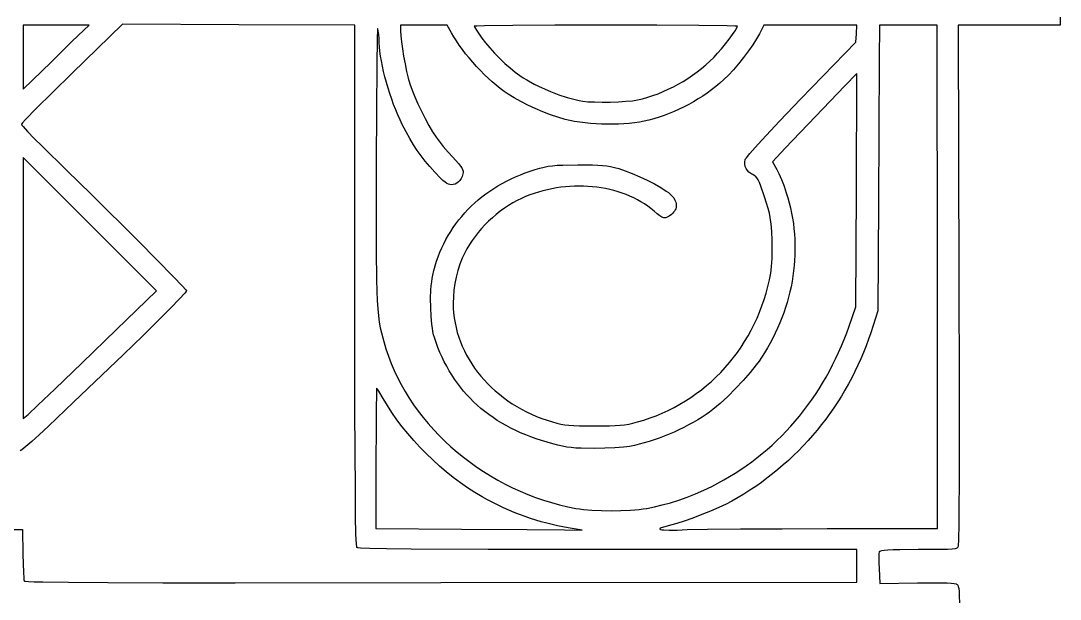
# Model space of a CAD drawing. Extents: x 0 to 2298, y -1902 to 396.
# Drawn here: x 984 to 2298, y -1146 to -415 of the extents above; entities that cross this region are included whole.
import ezdxf

# ---------------------------------------------------------------- set-up
doc = ezdxf.new("R2010")
doc.units = 0

msp = doc.modelspace()

# ---------------------------------------------------------------- linework, layer by layer
at = {"layer": 'Layer 1'}
for p, q in [((1028.49668, -420.29204), (987.01338, -420.29204)), ((987.01338, -420.29204), (987.01338, -460.66624)), ((1070.20188, -420.29204), (1028.49668, -420.29204)), ((1112.34417, -419.18246), (1048.67727, -481.07466)), ((1063.5468, -426.50345), (1070.20188, -420.29204)), ((1259.42117, -419.847968), (1112.34417, -419.18246)), ((1406.27617, -420.29164), (1259.42117, -419.847968)), ((1406.27617, -749.27464), (1406.27617, -420.29164)), ((1493.457136, -420.293106), (1463.952936, -420.293106)), ((1463.952936, -420.293106), (1463.952936, -427.613696)), ((1522.961336, -420.293106), (1493.457136, -420.293106)), ((1528.285396, -429.832056), (1522.961336, -420.293106)), ((1658.950238, -420.406414), (1606.04235, -420.707973)), ((1723.5045, -420.29203), (1658.950238, -420.406414)), ((1788.152377, -420.406415), (1723.5045, -420.29203)), ((1841.049863, -420.707974), (1788.152377, -420.406415)), ((1923.153656, -420.2931), (1917.829596, -431.1631)), ((1982.162056, -420.2931), (1923.153656, -420.2931)), ((2040.948556, -420.2931), (1982.162056, -420.2931)), ((2040.283048, -431.1631), (2040.948556, -420.2931)), ((2069.565364, -420.29135), (2069.343528, -464.21485)), ((2105.946464, -420.29135), (2069.565364, -420.29135)), ((2142.549364, -420.29135), (2105.946464, -420.29135)), ((2142.7712, -738.62635), (2142.549364, -420.29135)), ((2233.724776, -420.292154), (2169.170476, -420.292154)), ((2169.170476, -420.292154), (2170.05782, -747.056154)), ((2298.057176, -420.292154), (2233.724776, -420.292154)), ((2298.057176, -410.309534), (2298.057176, -420.292154)), ((1048.545143, -440.950627), (1063.54678, -426.50354)), ((1063.54678, -426.50354), (1063.5468, -426.50345)), ((1434.782762, -427.18119), (1434.459106, -436.399943)), ((1434.948001, -425.065679), (1434.782762, -427.18119)), ((1435.031048, -424.669633), (1434.948001, -425.065679)), ((1435.114216, -424.729296), (1435.031048, -424.669633)), ((1435.800519, -427.876596), (1435.114216, -424.729296)), ((1436.445229, -432.271728), (1435.800519, -427.876596)), ((1436.923562, -437.33237), (1436.445229, -432.271728)), ((1463.952936, -427.613696), (1464.240196, -433.722408)), ((1531.256729, -434.976367), (1528.285396, -429.832056)), ((1560.527831, -421.374783), (1557.1275, -421.62305)), ((1557.1275, -421.62305), (1557.903926, -423.293751)), ((1557.903926, -423.293751), (1560.011368, -426.669811)), ((1560.011368, -426.669811), (1566.88828, -436.70785)), ((1570.271288, -421.134315), (1560.527831, -421.374783)), ((1606.04235, -420.707973), (1570.271288, -421.134315)), ((1876.768917, -421.134317), (1841.049863, -420.707974)), ((1886.49027, -421.374784), (1876.768917, -421.134317)), ((1879.649313, -437.872537), (1883.739849, -432.284181)), ((1883.739849, -432.284181), (1886.980302, -427.480914)), ((1889.8815, -421.62305), (1886.49027, -421.374784)), ((1886.980302, -427.480914), (1889.113306, -423.811087)), ((1889.113306, -423.811087), (1889.68409, -422.510073)), ((1889.68409, -422.510073), (1889.8815, -421.62305)), ((1917.829596, -431.1631), (1914.202231, -437.627118)), ((2039.61754, -441.8112), (2040.283048, -431.1631)), ((1022.06348, -466.87774), (1048.545143, -440.950627)), ((1434.459106, -436.399943), (1433.866388, -472.340796)), ((1437.110736, -442.476196), (1436.923562, -437.33237)), ((1437.378606, -447.690222), (1437.110736, -442.476196)), ((1464.240196, -433.722408), (1465.044784, -441.419504)), ((1465.044784, -441.419504), (1466.280911, -450.234449)), ((1534.576087, -440.237985), (1531.256729, -434.976367)), ((1538.211952, -445.583442), (1534.576087, -440.237985)), ((1542.132802, -450.979265), (1538.211952, -445.583442)), ((1566.88828, -436.70785), (1571.522141, -442.714324)), ((1571.522141, -442.714324), (1576.964493, -449.113341)), ((1869.947442, -450.011117), (1874.966056, -443.897633)), ((1874.966056, -443.897633), (1879.649313, -437.872537)), ((1909.483019, -444.982803), (1903.931924, -452.894806)), ((1914.202231, -437.627118), (1909.483019, -444.982803)), ((1970.18284, -513.4642), (2039.61754, -441.8112)), ((1437.922687, -453.31466), (1437.378606, -447.690222)), ((1438.728032, -459.297191), (1437.922687, -453.31466)), ((1439.779692, -465.585499), (1438.728032, -459.297191)), ((1466.280911, -450.234449), (1467.862789, -459.696708)), ((1467.862789, -459.696708), (1469.704628, -469.335748)), ((1546.307117, -456.391986), (1542.132802, -450.979265)), ((1550.703376, -461.788135), (1546.307117, -456.391986)), ((1576.964493, -449.113341), (1583.004763, -455.694331)), ((1583.004763, -455.694331), (1589.43238, -462.246725)), ((1859.9336, -461.10985), (1864.850836, -455.86464)), ((1864.850836, -455.86464), (1869.947442, -450.011117)), ((1903.931924, -452.894806), (1897.808909, -461.027775)), ((987.01338, -460.66624), (987.01338, -501.04044)), ((987.01338, -501.04044), (1022.06348, -466.87774)), ((1433.866388, -472.340796), (1433.398454, -526.957399)), ((1441.062721, -472.127266), (1439.779692, -465.585499)), ((1442.56217, -478.870175), (1441.062721, -472.127266)), ((1469.704628, -469.335748), (1471.720642, -478.681032)), ((1555.29006, -467.134239), (1550.703376, -461.788135)), ((1560.035646, -472.396831), (1555.29006, -467.134239)), ((1564.908615, -477.542439), (1560.035646, -472.396831)), ((1589.43238, -462.246725), (1596.036772, -468.559954)), ((1596.036772, -468.559954), (1602.607368, -474.423447)), ((1844.604337, -475.074789), (1849.946217, -470.568205)), ((1849.946217, -470.568205), (1855.062579, -465.909543)), ((1855.062579, -465.909543), (1859.9336, -461.10985)), ((1891.373935, -469.04636), (1884.886966, -476.615209)), ((1897.808909, -461.027775), (1891.373935, -469.04636)), ((2069.343528, -464.21485), (2068.234348, -644.56785)), ((1048.67727, -481.07466), (1023.814312, -505.355282)), ((1444.263091, -485.761907), (1442.56217, -478.870175)), ((1446.150536, -492.750146), (1444.263091, -485.761907)), ((1471.720642, -478.681032), (1473.825041, -487.262026)), ((1569.877447, -482.537593), (1564.908615, -477.542439)), ((1574.91062, -487.348823), (1569.877447, -482.537593)), ((1602.607368, -474.423447), (1608.933594, -479.626636)), ((1608.933594, -479.626636), (1614.80488, -483.95895)), ((1614.80488, -483.95895), (1619.077227, -486.762276)), ((1827.423809, -487.571582), (1833.323311, -483.587526)), ((1833.323311, -483.587526), (1839.056761, -479.418245)), ((1839.056761, -479.418245), (1844.604337, -475.074789)), ((1878.607966, -483.398973), (1872.796896, -489.0623)), ((1884.886966, -476.615209), (1878.607966, -483.398973)), ((2040.72735, -481.29695), (2025.86435, -496.82545)), ((2040.283678, -628.81795), (2040.72735, -481.29695)), ((1448.209558, -499.782574), (1446.150536, -492.750146)), ((1473.825041, -487.262026), (1475.932036, -494.608196)), ((1475.932036, -494.608196), (1478.598834, -502.300965)), ((1579.976615, -491.942659), (1574.91062, -487.348823)), ((1585.04391, -496.285631), (1579.976615, -491.942659)), ((1590.080986, -500.344267), (1585.04391, -496.285631)), ((1619.077227, -486.762276), (1623.559169, -489.508737)), ((1623.559169, -489.508737), (1633.054355, -494.79077)), ((1633.054355, -494.79077), (1643.095466, -499.724459)), ((1802.561724, -501.434597), (1808.927212, -498.301922)), ((1808.927212, -498.301922), (1815.205938, -494.939829)), ((1815.205938, -494.939829), (1821.378077, -491.359366)), ((1821.378077, -491.359366), (1827.423809, -487.571582)), ((1862.511858, -497.90629), (1857.153243, -502.092366)), ((1867.728792, -493.561635), (1862.511858, -497.90629)), ((1872.796896, -489.0623), (1867.728792, -493.561635)), ((2025.86435, -496.82545), (1988.59595, -535.64675)), ((1023.814312, -505.355282), (1003.505908, -525.580485)), ((1450.425209, -506.806874), (1448.209558, -499.782574)), ((1452.78254, -513.770727), (1450.425209, -506.806874)), ((1478.598834, -502.300965), (1482.001331, -510.854212)), ((1482.001331, -510.854212), (1485.98095, -519.942982)), ((1595.056321, -504.085099), (1590.080986, -500.344267)), ((1599.938396, -507.474656), (1595.056321, -504.085099)), ((1607.658471, -512.277496), (1599.938396, -507.474656)), ((1616.070044, -516.989349), (1607.658471, -512.277496)), ((1643.095466, -499.724459), (1653.48753, -504.229212)), ((1653.48753, -504.229212), (1664.035575, -508.224439)), ((1664.035575, -508.224439), (1674.54463, -511.629548)), ((1674.54463, -511.629548), (1679.723607, -513.085624)), ((1770.126605, -513.270002), (1776.628578, -511.450145)), ((1776.628578, -511.450145), (1783.142899, -509.345628)), ((1783.142899, -509.345628), (1789.649745, -506.967498)), ((1789.649745, -506.967498), (1796.129294, -504.326805)), ((1796.129294, -504.326805), (1802.561724, -501.434597)), ((1846.039566, -509.973181), (1840.298803, -513.660123)), ((1851.660096, -506.115962), (1846.039566, -509.973181)), ((1857.153243, -502.092366), (1851.660096, -506.115962)), ((1003.505908, -525.580485), (989.810984, -539.691351)), ((1455.266605, -520.621818), (1452.78254, -513.770727)), ((1457.862454, -527.307827), (1455.266605, -520.621818)), ((1485.98095, -519.942982), (1490.379112, -529.242321)), ((1625.011941, -521.540023), (1616.070044, -516.989349)), ((1634.322984, -525.859328), (1625.011941, -521.540023)), ((1679.723607, -513.085624), (1684.819722, -514.363949)), ((1684.819722, -514.363949), (1689.808604, -515.454449)), ((1689.808604, -515.454449), (1694.66588, -516.34705)), ((1694.66588, -516.34705), (1700.896797, -517.035522)), ((1700.896797, -517.035522), (1709.158027, -517.445832)), ((1709.158027, -517.445832), (1718.776265, -517.590979)), ((1718.776265, -517.590979), (1729.078205, -517.483961)), ((1729.078205, -517.483961), (1739.390542, -517.137776)), ((1739.390542, -517.137776), (1749.039971, -516.565422)), ((1749.039971, -516.565422), (1757.353185, -515.779898)), ((1757.353185, -515.779898), (1763.65688, -514.7942)), ((1763.6568, -514.79415), (1770.126605, -513.270002)), ((1763.65688, -514.7942), (1763.6568, -514.79415)), ((1822.4266, -523.660287), (1816.276392, -526.627124)), ((1828.485171, -520.507575), (1822.4266, -523.660287)), ((1834.444955, -517.172887), (1828.485171, -520.507575)), ((1840.298803, -513.660123), (1834.444955, -517.172887)), ((1943.157022, -541.65125), (1970.18284, -513.4642)), ((1433.398454, -526.957399), (1433.117696, -594.655296)), ((1460.555141, -533.776439), (1457.862454, -527.307827)), ((1463.329718, -539.975334), (1460.555141, -533.776439)), ((1490.379112, -529.242321), (1495.03724, -538.427276)), ((1495.03724, -538.427276), (1499.796755, -547.172893)), ((1643.841997, -529.877075), (1634.322984, -525.859328)), ((1653.407804, -533.523072), (1643.841997, -529.877075)), ((1662.859229, -536.727129), (1653.407804, -533.523072)), ((1672.035096, -539.419056), (1662.859229, -536.727129)), ((1784.401001, -538.536702), (1777.851096, -540.3064)), ((1790.902162, -536.557732), (1784.401001, -538.536702)), ((1797.347431, -534.37339), (1790.902162, -536.557732)), ((1803.729659, -531.987575), (1797.347431, -534.37339)), ((1810.041695, -529.404187), (1803.729659, -531.987575)), ((1816.276392, -526.627124), (1810.041695, -529.404187)), ((1988.59595, -535.64675), (1950.21835, -576.02095)), ((985.118463, -545.023398), (984.78847, -545.62896)), ((984.78847, -545.62896), (985.321829, -546.63849)), ((986.086993, -543.810495), (985.118463, -545.023398)), ((985.321829, -546.63849), (986.85085, -548.58909)), ((989.810984, -539.691351), (986.086993, -543.810495)), ((986.85085, -548.58909), (992.469533, -554.835167)), ((1466.171236, -545.852196), (1463.329718, -539.975334)), ((1471.091924, -555.287152), (1466.171236, -545.852196)), ((1499.796755, -547.172893), (1504.49908, -555.154217)), ((1677.910168, -540.827953), (1672.035096, -539.419056)), ((1684.106612, -542.059424), (1677.910168, -540.827953)), ((1690.576662, -543.112819), (1684.106612, -542.059424)), ((1697.272549, -543.98749), (1690.576662, -543.112819)), ((1704.146506, -544.682785), (1697.272549, -543.98749)), ((1711.150766, -545.198055), (1704.146506, -544.682785)), ((1718.23756, -545.53265), (1711.150766, -545.198055)), ((1725.359121, -545.685921), (1718.23756, -545.53265)), ((1732.467681, -545.657216), (1725.359121, -545.685921)), ((1739.515473, -545.445887), (1732.467681, -545.657216)), ((1746.454729, -545.051284), (1739.515473, -545.445887)), ((1753.23768, -544.472755), (1746.454729, -545.051284)), ((1759.816561, -543.709653), (1753.23768, -544.472755)), ((1766.143602, -542.761326), (1759.816561, -543.709653)), ((1772.171036, -541.627125), (1766.143602, -542.761326)), ((1777.851096, -540.3064), (1772.171036, -541.627125)), ((1920.852118, -565.595674), (1943.157022, -541.65125)), ((992.469533, -554.835167), (1000.791834, -563.410516)), ((1000.791834, -563.410516), (1010.96507, -573.35846)), ((1475.796844, -563.765441), (1471.091924, -555.287152)), ((1480.423775, -571.495036), (1475.796844, -563.765441)), ((1504.49908, -555.154217), (1508.985636, -562.046296)), ((1508.985636, -562.046296), (1512.77765, -567.18319)), ((1010.96507, -573.35846), (1041.792901, -603.541183)), ((1485.110499, -578.683908), (1480.423775, -571.495036)), ((1512.77765, -567.18319), (1518.025465, -573.692696)), ((1518.025465, -573.692696), (1524.021966, -580.701327)), ((1905.576625, -582.718636), (1912.191414, -575.171015)), ((1912.191414, -575.171015), (1920.852118, -565.595674)), ((1950.21835, -576.02095), (1934.24615, -593.10235)), ((1071.0846, -671.85445), (987.0088, -587.77865)), ((987.0088, -587.77865), (987.0088, -752.82465)), ((1489.994796, -585.540029), (1485.110499, -578.683908)), ((1495.214447, -592.271369), (1489.994796, -585.540029)), ((1524.021966, -580.701327), (1530.060036, -587.335596)), ((1530.060036, -587.335596), (1537.370239, -595.432601)), ((1899.18497, -593.307861), (1899.63904, -590.4413)), ((1899.63904, -590.4413), (1900.121761, -589.532942)), ((1900.121761, -589.532942), (1901.296313, -587.916183)), ((1901.296313, -587.916183), (1905.576625, -582.718636)), ((1041.792901, -603.541183), (1073.242033, -634.550618)), ((1433.117696, -594.655296), (1433.078268, -657.831739)), ((1500.907233, -599.085901), (1495.214447, -592.271369)), ((1507.210936, -606.191596), (1500.907233, -599.085901)), ((1537.370239, -595.432601), (1539.773613, -598.410056)), ((1539.773613, -598.410056), (1541.456886, -600.867583)), ((1541.456886, -600.867583), (1542.505847, -602.950763)), ((1542.505847, -602.950763), (1543.006283, -604.805173)), ((1627.76036, -604.898452), (1634.10183, -602.86396)), ((1634.10183, -602.86396), (1640.130395, -601.150796)), ((1640.130395, -601.150796), (1645.51945, -599.806781)), ((1645.51945, -599.806781), (1650.690136, -598.785122)), ((1650.690136, -598.785122), (1656.063593, -598.039025)), ((1656.063593, -598.039025), (1662.06096, -597.521697)), ((1662.06096, -597.521697), (1669.103378, -597.186344)), ((1669.103378, -597.186344), (1688.00793, -596.87439)), ((1688.00793, -596.87439), (1706.538161, -596.91945)), ((1706.538161, -596.91945), (1713.518198, -597.151252)), ((1713.518198, -597.151252), (1719.45318, -597.567627)), ((1719.45318, -597.567627), (1724.701856, -598.202373)), ((1724.701856, -598.202373), (1729.622974, -599.089283)), ((1729.622974, -599.089283), (1734.575282, -600.262154)), ((1734.575282, -600.262154), (1739.91753, -601.75478)), ((1739.91753, -601.75478), (1748.060478, -604.40165)), ((1748.060478, -604.40165), (1757.061305, -607.872606)), ((1899.292422, -596.19521), (1899.18497, -593.307861)), ((1899.919801, -599.020161), (1899.292422, -596.19521)), ((1901.025514, -601.699526), (1899.919801, -599.020161)), ((1902.567966, -604.15012), (1901.025514, -601.699526)), ((1904.505564, -606.288755), (1902.567966, -604.15012)), ((1934.24615, -593.10235), (1939.79205, -602.6413)), ((1939.79205, -602.6413), (1942.474877, -607.968825)), ((1514.68058, -613.928129), (1507.210936, -606.191596)), ((1517.649805, -616.704547), (1514.68058, -613.928129)), ((1520.216085, -618.836253), (1517.649805, -616.704547)), ((1538.969052, -616.563757), (1537.214294, -618.531246)), ((1540.479444, -614.208921), (1538.969052, -616.563757)), ((1541.729871, -611.484935), (1540.479444, -614.208921)), ((1542.704736, -608.409996), (1541.729871, -611.484935)), ((1543.043983, -606.576391), (1542.704736, -608.409996)), ((1543.006283, -604.805173), (1543.043983, -606.576391)), ((1592.493433, -620.353771), (1598.03053, -617.400925)), ((1598.03053, -617.400925), (1603.706463, -614.596262)), ((1603.706463, -614.596262), (1609.519321, -611.941733)), ((1609.519321, -611.941733), (1615.467197, -609.439289)), ((1615.467197, -609.439289), (1621.548179, -607.090878)), ((1621.548179, -607.090878), (1627.76036, -604.898452)), ((1757.061305, -607.872606), (1766.488469, -611.951878)), ((1766.488469, -611.951878), (1775.91043, -616.423695)), ((1775.91043, -616.423695), (1784.895647, -621.072285)), ((1906.796713, -608.032244), (1904.505564, -606.288755)), ((1908.061871, -608.729813), (1906.796713, -608.032244)), ((1909.39982, -609.2974), (1908.061871, -608.729813)), ((1911.257692, -610.216818), (1909.39982, -609.2974)), ((1912.907595, -611.453386), (1911.257692, -610.216818)), ((1914.453512, -613.220277), (1912.907595, -611.453386)), ((1915.999431, -615.730662), (1914.453512, -613.220277)), ((1917.649336, -619.197715), (1915.999431, -615.730662)), ((1942.474877, -607.968825), (1945.615239, -615.313672)), ((1945.615239, -615.313672), (1948.838781, -623.698383)), ((1522.460009, -620.38564), (1520.216085, -618.836253)), ((1524.462166, -621.415099), (1522.460009, -620.38564)), ((1526.303145, -621.98702), (1524.462166, -621.415099)), ((1528.063536, -622.163796), (1526.303145, -621.98702)), ((1530.639789, -621.927663), (1528.063536, -622.163796)), ((1533.034064, -621.231396), (1530.639789, -621.927663)), ((1535.230765, -620.093191), (1533.034064, -621.231396)), ((1537.214294, -618.531246), (1535.230765, -620.093191)), ((1571.771579, -633.607999), (1576.734244, -630.081916)), ((1576.734244, -630.081916), (1581.84338, -626.696217)), ((1581.84338, -626.696217), (1587.09708, -623.452852)), ((1587.09708, -623.452852), (1592.493433, -620.353771)), ((1644.036346, -629.761499), (1638.462437, -631.327418)), ((1649.656606, -628.381698), (1644.036346, -629.761499)), ((1655.314809, -627.187284), (1649.656606, -628.381698)), ((1661.002546, -626.177527), (1655.314809, -627.187284)), ((1666.711408, -625.351693), (1661.002546, -626.177527)), ((1672.432988, -624.709054), (1666.711408, -625.351693)), ((1678.158877, -624.248877), (1672.432988, -624.709054)), ((1683.880666, -623.970431), (1678.158877, -624.248877)), ((1689.589946, -623.872985), (1683.880666, -623.970431)), ((1695.27831, -623.955809), (1689.589946, -623.872985)), ((1700.937349, -624.21817), (1695.27831, -623.955809)), ((1706.558655, -624.659337), (1700.937349, -624.21817)), ((1712.133819, -625.278581), (1706.558655, -624.659337)), ((1717.654432, -626.075168), (1712.133819, -625.278581)), ((1723.112086, -627.048369), (1717.654432, -626.075168)), ((1728.498373, -628.197452), (1723.112086, -627.048369)), ((1733.804884, -629.521685), (1728.498373, -628.197452)), ((1739.02321, -631.020339), (1733.804884, -629.521685)), ((1784.895647, -621.072285), (1793.01258, -625.681876)), ((1793.01258, -625.681876), (1799.829688, -630.036698)), ((1799.829688, -630.036698), (1802.615951, -632.051142)), ((1919.507212, -623.834608), (1917.649336, -619.197715)), ((1924.26282, -637.4706), (1919.507212, -623.834608)), ((1948.838781, -623.698383), (1951.77115, -632.1455)), ((2039.61817, -776.33895), (2040.283678, -628.81795)), ((1073.242033, -634.550618), (1132.17062, -693.205572)), ((1557.781507, -645.009051), (1562.293301, -641.073516)), ((1562.293301, -641.073516), (1566.957295, -637.272516)), ((1566.957295, -637.272516), (1571.771579, -633.607999)), ((1611.324171, -642.123144), (1605.894708, -645.087768)), ((1616.79848, -639.4669), (1611.324171, -642.123144)), ((1622.1029, -637.149196), (1616.79848, -639.4669)), ((1627.487305, -635.020536), (1622.1029, -637.149196)), ((1632.943287, -633.080187), (1627.487305, -635.020536)), ((1638.462437, -631.327418), (1632.943287, -633.080187)), ((1744.144944, -632.69268), (1739.02321, -631.020339)), ((1749.161677, -634.53798), (1744.144944, -632.69268)), ((1754.065, -636.555505), (1749.161677, -634.53798)), ((1758.846505, -638.744526), (1754.065, -636.555505)), ((1763.497783, -641.10431), (1758.846505, -638.744526)), ((1768.010426, -643.634127), (1763.497783, -641.10431)), ((1772.376026, -646.333246), (1768.010426, -643.634127)), ((1802.615951, -632.051142), (1804.91543, -633.92098)), ((1804.91543, -633.92098), (1806.59989, -635.526042)), ((1806.59989, -635.526042), (1808.075729, -637.173998)), ((1808.075729, -637.173998), (1809.342298, -638.855749)), ((1809.342298, -638.855749), (1810.398946, -640.562197)), ((1810.398946, -640.562197), (1811.245023, -642.284243)), ((1811.245023, -642.284243), (1811.87988, -644.012788)), ((1926.801804, -645.31761), (1924.26282, -637.4706)), ((1951.77115, -632.1455), (1953.732656, -638.552387)), ((1953.732656, -638.552387), (1955.499636, -645.001277)), ((1545.178415, -657.603359), (1549.222155, -653.275922)), ((1549.222155, -653.275922), (1553.423822, -649.07717)), ((1553.423822, -649.07717), (1557.781507, -645.009051)), ((1590.063869, -655.640206), (1585.002262, -659.646633)), ((1595.24571, -651.865472), (1590.063869, -655.640206)), ((1600.528939, -648.341602), (1595.24571, -651.865472)), ((1605.894708, -645.087768), (1600.528939, -648.341602)), ((1776.586174, -649.200935), (1772.376026, -646.333246)), ((1780.632461, -652.236463), (1776.586174, -649.200935)), ((1784.50648, -655.4391), (1780.632461, -652.236463)), ((1788.489129, -658.813865), (1784.50648, -655.4391)), ((1809.276772, -656.983276), (1807.981387, -658.360872)), ((1810.355085, -655.530291), (1809.276772, -656.983276)), ((1811.216977, -654.011015), (1810.355085, -655.530291)), ((1811.863097, -652.434547), (1811.216977, -654.011015)), ((1812.294096, -650.809987), (1811.863097, -652.434547)), ((1811.87988, -644.012788), (1812.302865, -645.738734)), ((1812.510624, -649.146432), (1812.294096, -650.809987)), ((1812.302865, -645.738734), (1812.51333, -647.452981)), ((1812.51333, -647.452981), (1812.510624, -649.146432)), ((1928.810461, -651.997377), (1926.801804, -645.31761)), ((1930.36158, -657.923246), (1928.810461, -651.997377)), ((1955.499636, -645.001277), (1957.072536, -651.488676)), ((1957.072536, -651.488676), (1958.451802, -658.01109)), ((2068.234348, -644.56785), (2067.56884, -781.44085)), ((1433.078268, -657.831739), (1433.218215, -706.169468)), ((1534.01385, -671.338272), (1537.572353, -666.636484)), ((1537.572353, -666.636484), (1541.294511, -662.057529)), ((1541.294511, -662.057529), (1545.178415, -657.603359)), ((1575.315143, -668.277875), (1570.727323, -672.864346)), ((1580.079738, -663.86558), (1575.315143, -668.277875)), ((1585.002262, -659.646633), (1580.079738, -663.86558)), ((1791.743882, -661.307352), (1788.489129, -658.813865)), ((1794.457913, -662.953356), (1791.743882, -661.307352)), ((1795.670649, -663.469114), (1794.457913, -662.953356)), ((1796.818394, -663.785674), (1795.670649, -663.469114)), ((1797.924545, -663.907261), (1796.818394, -663.785674)), ((1799.012498, -663.8381), (1797.924545, -663.907261)), ((1800.10565, -663.582414), (1799.012498, -663.8381)), ((1801.227399, -663.144429), (1800.10565, -663.582414)), ((1803.650268, -661.738457), (1801.227399, -663.144429)), ((1806.46828, -659.65398), (1803.650268, -661.738457)), ((1807.981387, -658.360872), (1806.46828, -659.65398)), ((1931.527952, -663.508562), (1930.36158, -657.923246)), ((1932.382367, -669.166671), (1931.527952, -663.508562)), ((1932.997615, -675.310917), (1932.382367, -669.166671)), ((1958.451802, -658.01109), (1959.637883, -664.565025)), ((1959.637883, -664.565025), (1960.631224, -671.14699)), ((1155.3823, -756.15215), (1071.0846, -671.85445)), ((1524.33936, -686.161138), (1527.395444, -681.102549)), ((1527.395444, -681.102549), (1530.62091, -676.160943)), ((1530.62091, -676.160943), (1534.01385, -671.338272)), ((1562.157402, -682.483126), (1558.212994, -687.477091)), ((1566.335127, -677.60582), (1562.157402, -682.483126)), ((1570.727323, -672.864346), (1566.335127, -677.60582)), ((1933.446486, -682.354645), (1932.997615, -675.310917)), ((1933.80177, -690.7112), (1933.446486, -682.354645)), ((1960.631224, -671.14699), (1961.432272, -677.753489)), ((1961.432272, -677.753489), (1962.041475, -684.38103)), ((1132.17062, -693.205572), (1156.733289, -717.929066)), ((1518.742976, -696.621468), (1521.454568, -691.334762)), ((1521.454568, -691.334762), (1524.33936, -686.161138)), ((1554.520751, -692.568543), (1551.099519, -697.73831)), ((1558.212994, -687.477091), (1554.520751, -692.568543)), ((1934.054803, -703.335063), (1933.80177, -690.7112)), ((1962.041475, -684.38103), (1962.459279, -691.026119)), ((1962.459279, -691.026119), (1962.686131, -697.685262)), ((1433.218215, -706.169468), (1433.675318, -742.257704)), ((1511.666498, -713.140591), (1513.847032, -707.526333)), ((1513.847032, -707.526333), (1516.206494, -702.019309)), ((1516.206494, -702.019309), (1518.742976, -696.621468)), ((1545.14548, -708.2361), (1541.968718, -715.147663)), ((1547.968147, -702.96722), (1545.14548, -708.2361)), ((1551.099519, -697.73831), (1547.968147, -702.96722)), ((1933.8295, -715.168619), (1934.054803, -703.335063)), ((1962.722478, -704.354967), (1962.568766, -711.031739)), ((1962.686131, -697.685262), (1962.722478, -704.354967)), ((1156.733289, -717.929066), (1176.083683, -737.635221)), ((1507.849852, -724.683008), (1509.666802, -718.860133)), ((1509.666802, -718.860133), (1511.666498, -713.140591)), ((1539.11431, -722.64155), (1536.613452, -730.57218)), ((1541.968718, -715.147663), (1539.11431, -722.64155)), ((1933.14666, -725.587965), (1933.8295, -715.168619)), ((1962.225444, -717.712086), (1961.692956, -724.392514)), ((1962.568766, -711.031739), (1962.225444, -717.712086)), ((1504.77183, -736.63096), (1506.217558, -730.607267)), ((1506.217558, -730.607267), (1507.849852, -724.683008)), ((1536.613452, -730.57218), (1534.49734, -738.793975)), ((1930.384992, -742.463224), (1932.02708, -733.9692)), ((1932.02708, -733.9692), (1932.640163, -730.07234)), ((1932.640163, -730.07234), (1933.14666, -725.587965)), ((1960.971751, -731.069529), (1960.062275, -737.739637)), ((1961.692956, -724.392514), (1960.971751, -731.069529)), ((1176.083683, -737.635221), (1188.763408, -750.863023)), ((1433.675318, -742.257704), (1434.065859, -756.517395)), ((1502.85232, -749.885206), (1503.365424, -745.064179)), ((1503.365424, -745.064179), (1504.004611, -740.622701)), ((1504.004611, -740.622701), (1504.77183, -736.63096)), ((1532.797171, -747.161354), (1531.54414, -755.528737)), ((1534.49734, -738.793975), (1532.797171, -747.161354)), ((1928.456942, -750.846193), (1930.384992, -742.463224)), ((1958.964975, -744.399347), (1957.680298, -751.045163)), ((1960.062275, -737.739637), (1958.964975, -744.399347)), ((2142.7712, -1056.96135), (2142.7712, -738.62635)), ((2170.05782, -747.056154), (2170.231129, -874.18192)), ((987.0088, -752.82465), (987.0088, -917.87065)), ((1105.0255, -804.95605), (1155.3823, -756.15215)), ((1191.133838, -759.329522), (1184.565409, -766.56043)), ((1188.763408, -750.863023), (1192.146021, -754.590976)), ((1192.769879, -757.236322), (1191.133838, -759.329522)), ((1192.146021, -754.590976), (1193.31407, -756.15146)), ((1193.31407, -756.15146), (1192.769879, -757.236322)), ((1406.411352, -907.502729), (1406.27617, -749.27464)), ((1434.065859, -756.517395), (1434.587358, -768.685671)), ((1502.050006, -765.92367), (1502.463349, -755.01559)), ((1502.463349, -755.01559), (1502.85232, -749.885206)), ((1531.54414, -755.528737), (1530.769444, -763.750546)), ((1923.763759, -767.255896), (1926.248132, -759.112339)), ((1926.248132, -759.112339), (1928.456942, -750.846193)), ((1956.20869, -757.673593), (1954.550599, -764.281144)), ((1957.680298, -751.045163), (1956.20869, -757.673593)), ((1184.565409, -766.56043), (1173.567182, -777.883182)), ((1434.587358, -768.685671), (1435.257035, -779.086185)), ((1502.109798, -777.226897), (1502.050006, -765.92367)), ((1530.769444, -763.750546), (1530.50428, -771.6812)), ((1530.50428, -771.6812), (1530.654186, -777.98494)), ((1917.989124, -783.152167), (1921.009023, -775.271095)), ((1921.009023, -775.271095), (1923.763759, -767.255896)), ((1952.706472, -770.86432), (1950.676754, -777.41963)), ((1954.550599, -764.281144), (1952.706472, -770.86432)), ((1173.567182, -777.883182), (1158.097558, -793.336772)), ((1435.257035, -779.086185), (1436.092114, -788.042591)), ((1436.092114, -788.042591), (1437.109818, -795.87854)), ((1502.627126, -788.363752), (1502.109798, -777.226897)), ((1503.586392, -798.772712), (1502.627126, -788.363752)), ((1530.654186, -777.98494), (1531.100411, -784.247371)), ((1531.100411, -784.247371), (1531.837714, -790.46228)), ((1914.70926, -790.893346), (1917.989124, -783.152167)), ((1948.461894, -783.94358), (1946.062338, -790.432677)), ((1950.676754, -777.41963), (1948.461894, -783.94358)), ((2031.1884, -800.74095), (2039.61817, -776.33895)), ((2067.56884, -781.44085), (2058.47356, -809.17035)), ((1158.097558, -793.336772), (1138.114934, -812.960199)), ((1437.109818, -795.87854), (1438.327369, -802.917687)), ((1504.226878, -803.528755), (1503.586392, -798.772712)), ((1531.837714, -790.46228), (1532.860856, -796.623451)), ((1532.860856, -796.623451), (1534.164597, -802.72467)), ((1907.390437, -805.93295), (1911.174632, -798.488862)), ((1911.174632, -798.488862), (1914.70926, -790.893346)), ((1943.478532, -796.883426), (1940.710924, -803.292334)), ((1946.062338, -790.432677), (1943.478532, -796.883426)), ((2028.092321, -809.286399), (2031.1884, -800.74095)), ((1061.3238, -847.354475), (1105.0255, -804.95605)), ((1138.114934, -812.960199), (1113.577712, -836.792458)), ((1438.327369, -802.917687), (1439.76199, -809.483682)), ((1439.76199, -809.483682), (1441.430903, -815.900181)), ((1504.972, -807.892255), (1504.226878, -803.528755)), ((1505.819807, -811.79302), (1504.972, -807.892255)), ((1506.76835, -815.16086), (1505.819807, -811.79302)), ((1534.164597, -802.72467), (1535.743697, -808.759721)), ((1535.743697, -808.759721), (1537.592916, -814.72239)), ((1537.592916, -814.72239), (1539.707014, -820.606461)), ((1899.094147, -820.343763), (1903.361876, -813.219839)), ((1903.361876, -813.219839), (1907.390437, -805.93295)), ((1937.75996, -809.655909), (1934.626088, -815.970656)), ((1940.710924, -803.292334), (1937.75996, -809.655909)), ((2024.836045, -817.701907), (2028.092321, -809.286399)), ((2058.47356, -809.17035), (2055.628073, -817.575717)), ((1441.430903, -815.900181), (1445.540496, -829.579296)), ((1508.967689, -821.617078), (1506.76835, -815.16086)), ((1511.323415, -827.925403), (1508.967689, -821.617078)), ((1513.835934, -834.08612), (1511.323415, -827.925403)), ((1539.707014, -820.606461), (1542.080752, -826.40572)), ((1542.080752, -826.40572), (1544.708888, -832.113952)), ((1889.861985, -834.079643), (1894.59245, -827.298954)), ((1894.59245, -827.298954), (1899.094147, -820.343763)), ((1931.309754, -822.233082), (1927.811405, -828.439693)), ((1934.626088, -815.970656), (1931.309754, -822.233082)), ((2017.846803, -834.138064), (2021.420548, -825.986215)), ((2021.420548, -825.986215), (2024.836045, -817.701907)), ((2052.583958, -825.902281), (2049.344058, -834.146629)), ((2055.628073, -817.575717), (2052.583958, -825.902281)), ((1113.577712, -836.792458), (1050.67307, -897.23946)), ((1445.540496, -829.579296), (1448.664982, -838.863882)), ((1448.664982, -838.863882), (1452.16731, -848.036481)), ((1516.505652, -840.099512), (1513.835934, -834.08612)), ((1519.332975, -845.965864), (1516.505652, -840.099512)), ((1544.708888, -832.113952), (1547.586184, -837.724942)), ((1547.586184, -837.724942), (1550.707399, -843.232474)), ((1879.735544, -847.094447), (1884.907949, -840.680064)), ((1884.907949, -840.680064), (1889.861985, -834.079643)), ((1920.27045, -840.6715), (1917.228932, -845.090563)), ((1924.131488, -834.586997), (1920.27045, -840.6715)), ((1927.811405, -828.439693), (1924.131488, -834.586997)), ((2014.115786, -842.156194), (2017.846803, -834.138064)), ((2049.344058, -834.146629), (2045.911216, -842.305352)), ((1026.9392, -880.60215), (1061.3238, -847.354475)), ((1452.16731, -848.036481), (1456.037975, -857.089091)), ((1522.318309, -851.685461), (1519.332975, -845.965864)), ((1525.462061, -857.258585), (1522.318309, -851.685461)), ((1550.707399, -843.232474), (1554.067294, -848.630335)), ((1554.067294, -848.630335), (1557.660628, -853.912309)), ((1557.660628, -853.912309), (1561.482162, -859.072182)), ((1868.756419, -859.34203), (1874.349968, -853.317025)), ((1874.349968, -853.317025), (1879.735544, -847.094447)), ((1913.792591, -849.746843), (1905.923914, -859.576084)), ((1917.228932, -845.090563), (1913.792591, -849.746843)), ((2006.185833, -857.786261), (2010.228471, -850.039346)), ((2010.228471, -850.039346), (2014.115786, -842.156194)), ((2042.288276, -850.375035), (2038.478082, -858.352269)), ((2045.911216, -842.305352), (2042.288276, -850.375035)), ((1456.037975, -857.089091), (1460.267471, -866.01371)), ((1460.267471, -866.01371), (1464.846294, -874.802335)), ((1528.764636, -862.685522), (1525.462061, -857.258585)), ((1532.22644, -867.966557), (1528.764636, -862.685522)), ((1561.482162, -859.072182), (1565.526655, -864.103737)), ((1565.526655, -864.103737), (1569.788868, -869.000762)), ((1856.966204, -870.776251), (1862.960098, -865.163695)), ((1862.960098, -865.163695), (1868.756419, -859.34203)), ((1905.923914, -859.576084), (1897.041371, -869.769277)), ((1997.638484, -872.866343), (2001.988845, -865.39568)), ((2001.988845, -865.39568), (2006.185833, -857.786261)), ((2034.483476, -866.23364), (2030.307302, -874.015737)), ((2038.478082, -858.352269), (2034.483476, -866.23364)), ((1433.78327, -879.49257), (1433.61776, -881.303654)), ((1434.163251, -879.754268), (1433.78327, -879.49257)), ((1434.784998, -880.504699), (1434.163251, -879.754268)), ((1436.639408, -883.263789), (1434.784998, -880.504699)), ((1464.846294, -874.802335), (1469.764939, -883.446965)), ((1535.847881, -873.101972), (1532.22644, -867.966557)), ((1539.629363, -878.092052), (1535.847881, -873.101972)), ((1543.571292, -882.937083), (1539.629363, -878.092052)), ((1569.788868, -869.000762), (1574.263561, -873.757039)), ((1574.263561, -873.757039), (1578.945494, -878.366356)), ((1578.945494, -878.366356), (1583.829426, -882.822496)), ((1844.406494, -881.350965), (1850.779936, -876.17393)), ((1850.779936, -876.17393), (1856.966204, -870.776251)), ((1887.521913, -879.936475), (1877.74249, -889.687732)), ((1897.041371, -869.769277), (1887.521913, -879.936475)), ((1988.481536, -887.386367), (1993.135722, -880.196992)), ((1993.135722, -880.196992), (1997.638484, -872.866343)), ((2030.307302, -874.015737), (2025.952404, -881.69515)), ((2170.231129, -874.18192), (2170.113279, -979.096529)), ((1005.587575, -900.983389), (1026.93931, -880.60219)), ((1026.93931, -880.60219), (1026.9392, -880.60215)), ((1433.457448, -886.494272), (1433.173221, -905.558307)), ((1433.61776, -881.303654), (1433.457448, -886.494272)), ((1441.9912, -892.35907), (1436.639408, -883.263789)), ((1447.351818, -901.346032), (1441.9912, -892.35907)), ((1469.764939, -883.446965), (1475.0139, -891.939597)), ((1475.0139, -891.939597), (1480.583673, -900.27223)), ((1547.674076, -887.637347), (1543.571292, -882.937083)), ((1551.93812, -892.193129), (1547.674076, -887.637347)), ((1556.36383, -896.604714), (1551.93812, -892.193129)), ((1583.829426, -882.822496), (1588.910119, -887.119245)), ((1588.910119, -887.119245), (1594.182332, -891.250388)), ((1594.182332, -891.250388), (1599.640825, -895.209709)), ((1824.21511, -895.500525), (1831.118881, -891.020031)), ((1831.118881, -891.020031), (1837.851075, -886.301588)), ((1837.851075, -886.301588), (1844.406494, -881.350965)), ((1877.74249, -889.687732), (1868.080055, -898.633103)), ((1983.676899, -894.433209), (1988.481536, -887.386367)), ((2021.421624, -889.268464), (2016.717807, -896.73227)), ((2025.952404, -881.69515), (2021.421624, -889.268464)), ((993.22021, -912.54659), (1005.587575, -900.983389)), ((1050.67307, -897.23946), (1019.01292, -927.239302)), ((1433.173221, -905.558307), (1432.972182, -933.773075)), ((1453.181679, -910.317396), (1447.351818, -901.346032)), ((1480.583673, -900.27223), (1486.464752, -908.436862)), ((1560.951613, -900.872385), (1556.36383, -896.604714)), ((1565.701873, -904.996427), (1560.951613, -900.872385)), ((1570.615019, -908.977125), (1565.701873, -904.996427)), ((1599.640825, -895.209709), (1605.280358, -898.990995)), ((1605.280358, -898.990995), (1611.095692, -902.58803)), ((1611.095692, -902.58803), (1617.081585, -905.9946)), ((1617.081585, -905.9946), (1623.2328, -909.204488)), ((1802.526327, -907.45664), (1809.913633, -903.724598)), ((1809.913633, -903.724598), (1817.144961, -899.737303)), ((1817.144961, -899.737303), (1824.21511, -895.500525)), ((1858.911558, -906.382641), (1854.630333, -909.687115)), ((1863.410504, -902.681723), (1858.911558, -906.382641)), ((1868.080055, -898.633103), (1863.410504, -902.681723)), ((1973.620172, -908.094257), (1978.722786, -901.336259)), ((1978.722786, -901.336259), (1983.676899, -894.433209)), ((2011.843795, -904.083155), (2006.802433, -911.317707)), ((2016.717807, -896.73227), (2011.843795, -904.083155)), ((987.0088, -917.87065), (993.22021, -912.54659)), ((1406.85849, -1009.183395), (1406.411352, -907.502729)), ((1459.450886, -919.241966), (1453.181679, -910.317396)), ((1466.129542, -928.088547), (1459.450886, -919.241966)), ((1486.464752, -908.436862), (1492.647632, -916.42549)), ((1492.647632, -916.42549), (1499.122808, -924.230113)), ((1575.691455, -912.814761), (1570.615019, -908.977125)), ((1580.931587, -916.509622), (1575.691455, -912.814761)), ((1586.335823, -920.06199), (1580.931587, -916.509622)), ((1623.2328, -909.204488), (1629.544094, -912.211481)), ((1629.544094, -912.211481), (1636.01023, -915.009364)), ((1636.01023, -915.009364), (1642.625966, -917.591921)), ((1642.625966, -917.591921), (1649.386063, -919.952938)), ((1763.43208, -922.0862), (1771.521294, -919.716935)), ((1771.521294, -919.716935), (1779.480524, -917.063578)), ((1779.480524, -917.063578), (1787.304573, -914.131899)), ((1787.304573, -914.131899), (1794.98824, -910.927663)), ((1794.98824, -910.927663), (1802.526327, -907.45664)), ((1839.715401, -919.386048), (1833.987639, -922.680117)), ((1845.265087, -916.004893), (1839.715401, -919.386048)), ((1850.61395, -912.5464), (1845.265087, -916.004893)), ((1854.630333, -909.687115), (1850.61395, -912.5464)), ((1962.973338, -921.170062), (1968.370031, -914.705945)), ((1968.370031, -914.705945), (1973.620172, -908.094257)), ((2001.596562, -918.432515), (1996.229028, -925.424166)), ((2006.802433, -911.317707), (2001.596562, -918.432515)), ((1019.01292, -927.239302), (1007.178496, -938.203292)), ((1473.187752, -936.825942), (1466.129542, -928.088547)), ((1499.122808, -924.230113), (1505.880776, -931.842728)), ((1505.880776, -931.842728), (1512.91203, -939.255333)), ((1591.904567, -923.472151), (1586.335823, -920.06199)), ((1597.638227, -926.740387), (1591.904567, -923.472151)), ((1603.537208, -929.866985), (1597.638227, -926.740387)), ((1609.601916, -932.852227), (1603.537208, -929.866985)), ((1615.832757, -935.696399), (1609.601916, -932.852227)), ((1649.386063, -919.952938), (1656.28528, -922.0862)), ((1656.28528, -922.0862), (1661.583779, -923.57926)), ((1661.583779, -923.57926), (1666.562525, -924.755165)), ((1666.562525, -924.755165), (1671.567271, -925.650308)), ((1671.567271, -925.650308), (1676.943768, -926.301085)), ((1676.943768, -926.301085), (1683.037765, -926.743891)), ((1683.037765, -926.743891), (1690.195016, -927.01512)), ((1690.195016, -927.01512), (1709.08228, -927.18843)), ((1709.08228, -927.18843), (1728.056188, -927.015121)), ((1728.056188, -927.015121), (1735.325645, -926.743891)), ((1735.325645, -926.743891), (1741.581243, -926.301086)), ((1741.581243, -926.301086), (1747.171332, -925.650309)), ((1747.171332, -925.650309), (1752.444266, -924.755166)), ((1752.444266, -924.755166), (1757.748398, -923.579261)), ((1757.748398, -923.579261), (1763.43208, -922.0862)), ((1815.963363, -931.942314), (1809.750765, -934.790547)), ((1822.088873, -928.967999), (1815.963363, -931.942314)), ((1828.104547, -925.87735), (1822.088873, -928.967999)), ((1833.987639, -922.680117), (1828.104547, -925.87735)), ((1951.744193, -933.650552), (1957.431067, -927.485351)), ((1957.431067, -927.485351), (1962.973338, -921.170062)), ((1990.702672, -932.28925), (1985.02034, -939.024354)), ((1996.229028, -925.424166), (1990.702672, -932.28925)), ((1007.178496, -938.203292), (997.709745, -946.736622)), ((1432.972182, -933.773075), (1432.895926, -968.22697)), ((1480.595619, -945.422956), (1473.187752, -936.825942)), ((1488.323246, -953.848393), (1480.595619, -945.422956)), ((1512.91203, -939.255333), (1520.207065, -946.459927)), ((1622.230138, -938.399784), (1615.832757, -935.696399)), ((1628.794465, -940.962667), (1622.230138, -938.399784)), ((1635.526143, -943.385332), (1628.794465, -940.962667)), ((1642.42558, -945.668063), (1635.526143, -943.385332)), ((1649.49318, -947.811144), (1642.42558, -945.668063)), ((1784.484427, -944.727684), (1778.177591, -946.799275)), ((1790.817909, -942.481267), (1784.484427, -944.727684)), ((1797.155291, -940.069773), (1790.817909, -942.481267)), ((1803.473825, -937.50295), (1797.155291, -940.069773)), ((1809.750765, -934.790547), (1803.473825, -937.50295)), ((1933.825698, -951.233033), (1939.940534, -945.525652)), ((1939.940534, -945.525652), (1945.91369, -939.664405)), ((1945.91369, -939.664405), (1951.744193, -933.650552)), ((1979.184873, -945.626067), (1973.199115, -952.090976)), ((1985.02034, -939.024354), (1979.184873, -945.626067)), ((984.974983, -957.291187), (982.920509, -958.715307)), ((990.383097, -953.034264), (984.974983, -957.291187)), ((997.709745, -946.736622), (990.383097, -953.034264)), ((1496.340738, -962.071057), (1488.323246, -953.848393)), ((1520.207065, -946.459927), (1527.756376, -953.448507)), ((1527.756376, -953.448507), (1535.550459, -960.213071)), ((1656.72935, -949.81486), (1649.49318, -947.811144)), ((1663.064238, -951.4639), (1656.72935, -949.81486)), ((1668.809014, -952.774986), (1663.064238, -951.4639)), ((1674.288629, -953.784514), (1668.809014, -952.774986)), ((1679.828038, -954.528878), (1674.288629, -953.784514)), ((1685.752191, -955.044474), (1679.828038, -954.528878)), ((1692.386042, -955.367696), (1685.752191, -955.044474)), ((1709.08265, -955.5826), (1692.386042, -955.367696)), ((1722.195202, -955.388493), (1709.08265, -955.5826)), ((1734.95423, -954.861632), (1722.195202, -955.388493)), ((1745.924718, -954.085205), (1734.95423, -954.861632)), ((1750.290817, -953.629401), (1745.924718, -954.085205)), ((1753.67165, -953.1424), (1750.290817, -953.629401)), ((1759.644431, -951.867602), (1753.67165, -953.1424)), ((1765.734846, -950.378983), (1759.644431, -951.867602)), ((1771.920148, -948.686291), (1765.734846, -950.378983)), ((1778.177591, -946.799275), (1771.920148, -948.686291)), ((1921.174887, -962.181161), (1927.570158, -956.785289)), ((1927.570158, -956.785289), (1933.825698, -951.233033)), ((1967.065911, -958.41567), (1960.788102, -964.596738)), ((1973.199115, -952.090976), (1967.065911, -958.41567)), ((1432.895926, -968.22697), (1432.895926, -1056.96137)), ((1504.618196, -970.059754), (1496.340738, -962.071057)), ((1513.125726, -977.783286), (1504.618196, -970.059754)), ((1535.550459, -960.213071), (1543.579807, -966.745618)), ((1543.579807, -966.745618), (1551.834915, -973.038144)), ((1901.16044, -977.417879), (1907.969054, -972.498715)), ((1907.969054, -972.498715), (1914.640861, -967.419389)), ((1914.640861, -967.419389), (1921.174887, -962.181161)), ((1954.368533, -970.630767), (1947.810047, -976.514346)), ((1960.788102, -964.596738), (1954.368533, -970.630767)), ((1521.833431, -985.210458), (1513.125726, -977.783286)), ((1530.711414, -992.310075), (1521.833431, -985.210458)), ((1551.834915, -973.038144), (1560.30628, -979.082649)), ((1560.30628, -979.082649), (1568.984395, -984.87113)), ((1568.984395, -984.87113), (1577.859756, -990.395585)), ((1887.136692, -986.770685), (1894.215995, -982.175622)), ((1894.215995, -982.175622), (1901.16044, -977.417879)), ((1941.115487, -982.244062), (1934.287696, -987.816505)), ((1947.810047, -976.514346), (1941.115487, -982.244062)), ((2170.113279, -979.096529), (2169.745863, -1050.902201)), ((1539.729779, -999.05094), (1530.711414, -992.310075)), ((1577.859756, -990.395585), (1586.922858, -995.648012)), ((1586.922858, -995.648012), (1596.164195, -1000.620409)), ((1865.099386, -999.5672), (1872.577413, -995.467733)), ((1872.577413, -995.467733), (1879.923507, -991.201808)), ((1879.923507, -991.201808), (1887.136692, -986.770685)), ((1920.243798, -998.475923), (1913.033377, -1003.556073)), ((1927.329519, -993.228263), (1920.243798, -998.475923)), ((1934.287696, -987.816505), (1927.329519, -993.228263)), ((1407.21854, -1041.788536), (1406.85849, -1009.183395)), ((1548.858629, -1005.401858), (1539.729779, -999.05094)), ((1558.068068, -1011.331633), (1548.858629, -1005.401858)), ((1567.3282, -1016.80907), (1558.068068, -1011.331633)), ((1596.164195, -1000.620409), (1605.574263, -1005.304774)), ((1605.574263, -1005.304774), (1615.143556, -1009.693105)), ((1615.143556, -1009.693105), (1624.86257, -1013.7774)), ((1836.956664, -1012.857625), (1847.34831, -1008.339462)), ((1847.34831, -1008.339462), (1857.4904, -1003.49895)), ((1857.4904, -1003.49895), (1865.099386, -999.5672)), ((1905.7011, -1008.465303), (1898.249809, -1013.200201)), ((1913.033377, -1003.556073), (1905.7011, -1008.465303)), ((1573.932624, -1020.476777), (1567.3282, -1016.80907)), ((1580.596833, -1023.991431), (1573.932624, -1020.476777)), ((1587.313031, -1027.350757), (1580.596833, -1023.991431)), ((1624.86257, -1013.7774), (1634.721799, -1017.549657)), ((1634.721799, -1017.549657), (1644.711738, -1021.001873)), ((1644.711738, -1021.001873), (1654.822882, -1024.126047)), ((1654.822882, -1024.126047), (1665.045727, -1026.914177)), ((1794.974192, -1027.082851), (1805.324225, -1024.166053)), ((1805.324225, -1024.166053), (1815.840638, -1020.802117)), ((1815.840638, -1020.802117), (1826.419445, -1017.022243)), ((1826.419445, -1017.022243), (1836.956664, -1012.857625)), ((1883.00156, -1022.13335), (1875.689193, -1025.941821)), ((1890.682348, -1017.757353), (1883.00156, -1022.13335)), ((1898.249809, -1013.200201), (1890.682348, -1017.757353)), ((1594.073417, -1030.552481), (1587.313031, -1027.350757)), ((1600.870195, -1033.594328), (1594.073417, -1030.552481)), ((1607.695564, -1036.474023), (1600.870195, -1033.594328)), ((1614.541728, -1039.189291), (1607.695564, -1036.474023)), ((1665.045727, -1026.914177), (1675.370766, -1029.358261)), ((1675.370766, -1029.358261), (1685.788496, -1031.450296)), ((1685.788496, -1031.450296), (1690.265461, -1032.152199)), ((1690.265461, -1032.152199), (1695.171039, -1032.760516)), ((1695.171039, -1032.760516), (1706.027573, -1033.696387)), ((1706.027573, -1033.696387), (1717.877165, -1034.257909)), ((1717.877165, -1034.257909), (1730.238884, -1034.445083)), ((1730.238884, -1034.445083), (1742.631798, -1034.257909)), ((1742.631798, -1034.257909), (1754.574976, -1033.696387)), ((1754.574976, -1033.696387), (1765.587486, -1032.760516)), ((1765.587486, -1032.760516), (1770.594449, -1032.152199)), ((1770.594449, -1032.152199), (1775.188396, -1031.450296)), ((1775.188396, -1031.450296), (1775.1892, -1031.45025)), ((1775.1892, -1031.45025), (1784.894522, -1029.521316)), ((1784.894522, -1029.521316), (1794.974192, -1027.082851)), ((1855.958778, -1034.744195), (1844.76256, -1039.270166)), ((1866.471294, -1030.223425), (1855.958778, -1034.744195)), ((1875.689193, -1025.941821), (1866.471294, -1030.223425)), ((1407.679976, -1063.820933), (1407.21854, -1041.788536)), ((1621.400888, -1041.737857), (1614.541728, -1039.189291)), ((1628.265244, -1044.117448), (1621.400888, -1041.737857)), ((1635.127, -1046.325788), (1628.265244, -1044.117448)), ((1641.978356, -1048.360602), (1635.127, -1046.325788)), ((1648.811514, -1050.219615), (1641.978356, -1048.360602)), ((1655.618676, -1051.900554), (1648.811514, -1050.219615)), ((1813.180839, -1050.539631), (1805.35896, -1052.74675)), ((1822.762676, -1047.40185), (1813.180839, -1050.539631)), ((1833.493554, -1043.567373), (1822.762676, -1047.40185)), ((1844.76256, -1039.270166), (1833.493554, -1043.567373)), ((2169.745863, -1050.902201), (2169.481566, -1070.983629)), ((874.53585, -1057.405302), (985.89785, -1058.07081)), ((985.89785, -1058.07081), (986.563358, -1089.12781)), ((1408.250596, -1076.468622), (1407.679976, -1063.820933)), ((1432.895926, -1056.96137), (1541.151926, -1057.626878)), ((1541.151926, -1057.626878), (1623.980051, -1058.07055)), ((1623.980051, -1058.07055), (1671.369926, -1058.514222)), ((1662.392043, -1053.401142), (1655.618676, -1051.900554)), ((1669.123817, -1054.719106), (1662.392043, -1053.401142)), ((1675.8062, -1055.85217), (1669.123817, -1054.719106)), ((1671.369926, -1058.514222), (1693.553526, -1058.736058)), ((1675.806626, -1055.852188), (1675.8062, -1055.85217)), ((1693.553526, -1058.736058), (1675.806626, -1055.852188)), ((1792.293891, -1056.803272), (1791.769359, -1057.348113)), ((1791.769359, -1057.348113), (1791.772642, -1057.588282)), ((1791.772642, -1057.588282), (1791.953878, -1057.807166)), ((1791.953878, -1057.807166), (1792.852973, -1058.181731)), ((1793.521949, -1056.171343), (1792.293891, -1056.803272)), ((1792.852973, -1058.181731), (1794.472166, -1058.473108)), ((1798.066548, -1054.641021), (1793.521949, -1056.171343)), ((1794.472166, -1058.473108), (1796.816984, -1058.682595)), ((1796.816984, -1058.682595), (1803.70559, -1058.861104)), ((1805.35896, -1052.74675), (1798.066548, -1054.641021)), ((1803.70559, -1058.861104), (1813.562983, -1058.727656)), ((1813.562983, -1058.727656), (1826.43336, -1058.29265)), ((1826.43336, -1058.29265), (1852.003421, -1057.803917)), ((1852.003421, -1057.803917), (1893.899248, -1057.377574)), ((1893.899248, -1057.377574), (1946.31838, -1057.076015)), ((1946.31838, -1057.076015), (2003.45836, -1056.96163)), ((2003.4582, -1056.96135), (2142.7712, -1056.96135)), ((2003.45836, -1056.96163), (2003.4582, -1056.96135)), ((1408.579288, -1079.644463), (1408.250596, -1076.468622)), ((2169.481566, -1070.983629), (2169.170476, -1078.701154)), ((986.563358, -1089.12781), (986.805991, -1101.418929)), ((1408.9382, -1080.91964), (1408.579288, -1079.644463)), ((1410.173211, -1081.278553), (1408.9382, -1080.91964)), ((1413.224413, -1081.607244), (1410.173211, -1081.278553)), ((1425.343403, -1082.177865), (1413.224413, -1081.607244)), ((1446.431198, -1082.639301), (1425.343403, -1082.177865)), ((1477.623825, -1082.999351), (1446.431198, -1082.639301)), ((1574.867684, -1083.446489), (1477.623825, -1082.999351)), ((1726.1632, -1083.58167), (1574.867684, -1083.446489)), ((2040.7262, -1083.58167), (1726.1632, -1083.58167)), ((2040.7262, -1104.21237), (2040.7262, -1083.58167)), ((2068.872911, -1088.91601), (2068.789722, -1093.758271)), ((2069.122476, -1086.465414), (2068.872911, -1088.91601)), ((2069.383142, -1086.067452), (2069.122476, -1086.465414)), ((2069.928793, -1085.704585), (2069.383142, -1086.067452)), ((2071.95434, -1085.078938), (2069.928793, -1085.704585)), ((2075.357695, -1084.578073), (2071.95434, -1085.078938)), ((2080.297439, -1084.191593), (2075.357695, -1084.578073)), ((2086.932149, -1083.909099), (2080.297439, -1084.191593)), ((2095.420406, -1083.720192), (2086.932149, -1083.909099)), ((2118.591876, -1083.581544), (2095.420406, -1083.720192)), ((2146.740781, -1083.505288), (2118.591876, -1083.581544)), ((2155.476872, -1083.32418), (2146.740781, -1083.505288)), ((2161.433947, -1082.971495), (2155.476872, -1083.32418)), ((2165.196926, -1082.390043), (2161.433947, -1082.971495)), ((2166.438416, -1081.995656), (2165.196926, -1082.390043)), ((2167.350727, -1081.522629), (2166.438416, -1081.995656)), ((2168.006974, -1080.963815), (2167.350727, -1081.522629)), ((2168.480271, -1080.312064), (2168.006974, -1080.963815)), ((2169.170476, -1078.701154), (2168.480271, -1080.312064)), ((986.805991, -1101.418929), (987.173407, -1111.921485)), ((2068.789722, -1093.758271), (2068.872911, -1100.222704)), ((2068.872911, -1100.222704), (2069.122476, -1107.539814)), ((987.173407, -1111.921485), (987.624011, -1119.512429)), ((2040.727208, -1104.212662), (2040.7262, -1104.21237)), ((2040.727208, -1124.621562), (2040.727208, -1104.212662)), ((2069.122476, -1107.539814), (2070.00982, -1126.174014)), ((987.624011, -1119.512429), (987.86751, -1121.865093)), ((987.86751, -1121.865093), (988.116208, -1123.06871)), ((988.116208, -1123.06871), (988.509417, -1123.271509)), ((988.509417, -1123.271509), (989.548717, -1123.464072)), ((989.548717, -1123.464072), (993.721895, -1123.81914)), ((993.721895, -1123.81914), (1000.948347, -1124.135212)), ((1000.948347, -1124.135212), (1011.540681, -1124.41359)), ((1011.540681, -1124.41359), (1044.07342, -1124.862462)), ((1044.07342, -1124.862462), (1093.820962, -1125.176151)), ((1093.820962, -1125.176151), (1163.28416, -1125.365058)), ((1163.28416, -1125.365058), (1254.963866, -1125.439581)), ((1254.963866, -1125.439581), (1514.976208, -1125.28707)), ((1514.976208, -1125.28707), (2040.727208, -1124.621562)), ((2070.00982, -1126.174014), (2117.48272, -1125.508506)), ((2117.48272, -1125.508506), (2139.822301, -1125.352527)), ((2139.822301, -1125.352527), (2154.94527, -1125.591694)), ((2154.94527, -1125.591694), (2160.118982, -1125.878954)), ((2160.118982, -1125.878954), (2163.870689, -1126.288396)), ((2163.870689, -1126.288396), (2166.327774, -1126.827821)), ((2166.327774, -1126.827821), (2167.11064, -1127.148713)), ((2167.11064, -1127.148713), (2167.61762, -1127.505026)), ((2167.61762, -1127.505026), (2168.50713, -1128.573911)), ((2168.50713, -1128.573911), (2169.201667, -1130.108132)), ((2169.201667, -1130.108132), (2169.735027, -1132.593821)), ((2169.735027, -1132.593821), (2170.141005, -1136.517111)), ((2170.141005, -1136.517111), (2170.453396, -1142.364134)), ((2170.453396, -1142.364134), (2170.705995, -1150.621023))]:
    msp.add_line(p, q, dxfattribs=at)

doc.saveas('drawing.dxf')
